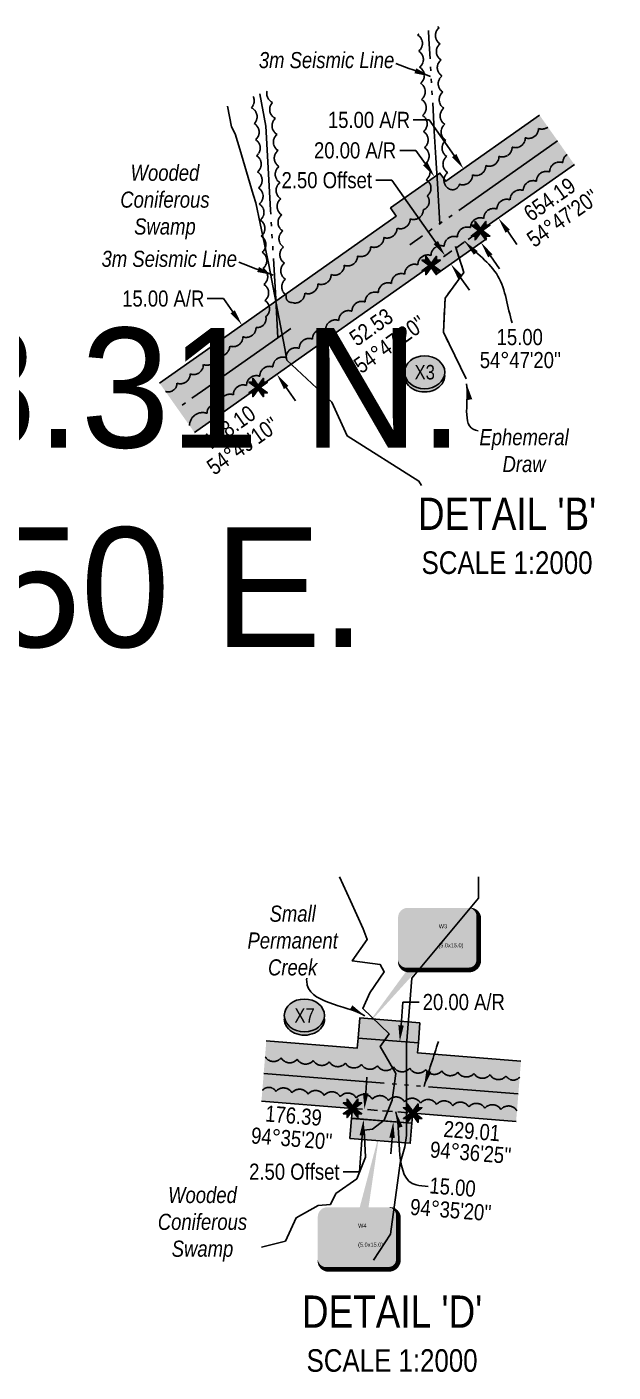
# Model space of a CAD drawing. Extents: x 522868 to 559106, y 6019929 to 6031707.
# Drawn here: x 536636 to 536999, y 6028846 to 6029680 of the extents above; entities that cross this region are included whole.
import ezdxf
from ezdxf.enums import TextEntityAlignment as Align

# ---------------------------------------------------------------- set-up
doc = ezdxf.new("R2018")
doc.units = 0
doc.header["$LTSCALE"] = 5
doc.header["$PDSIZE"] = 0.5
for name, pattern in [('0', [1, 1, 0]), ('foc-SEISMIC', [20.5, 15, -1, 0.5, -1, 0.5, -1, 0.5, -1]), ('foc-TOPO-ephemeral', [6.25, 3.125, -0.625, 0.625, -0.625, 0.625, -0.625]), ('foc-TRAV', [1.875, 1.25, -0.625])]:
    doc.linetypes.add(name, pattern=pattern)
doc.layers.get('Defpoints').update_dxf_attribs({"color": 9})
for name, color, linetype in [('AS-SEISMIC', 224, 'foc-SEISMIC'), ('DETAIL-T', 7, 'Continuous'), ('L-BD', 7, 'Continuous'), ('L-MON', 1, 'Continuous'), ('P-CROSSINGS', 250, 'Continuous'), ('P-PROPOSED', 10, 'Continuous'), ('P-PROPOSED-H', 21, 'Continuous'), ('P-TEMP-BLOCKS', 250, 'Continuous'), ('P-TEMP-H', 41, 'Continuous'), ('P-TEMP_WORKSPACE', 46, 'Continuous'), ('P-TRAV', 4, 'foc-TRAV'), ('P-TXT', 4, 'Continuous'), ('T-BUSH', 110, '0'), ('T-CREEK', 160, 'Continuous'), ('T-DRAW', 143, 'foc-TOPO-ephemeral'), ('T-WATER-T', 170, 'Continuous'), ('WETLAND', 143, 'Continuous'), ('WETLAND-T', 146, 'Continuous')]:
    doc.layers.add(name, color=color, linetype=linetype)
doc.styles.add('80CG', font='ARIALN.TTF', dxfattribs={"height": 10})
doc.styles.add('80L', font='ARIALN.TTF', dxfattribs={"height": 10})
doc.styles.add('Crossing', font='ARIALN.TTF', dxfattribs={"height": 10})
doc.styles.add('foc-LtypeFont', font='ARIALN.TTF', dxfattribs={"height": 7.35})
doc.styles.get("Standard").update_dxf_attribs({"font": 'ARIALN.TTF'})
doc.linetypes.add('foc-TOPO-flowdirection-NOLINE', pattern='A,0,[">",foc-LtypeFont,S=0.3,R=0,X=0,Y=-0.945],-20,[">",foc-LtypeFont,S=0.3,R=0,X=0,Y=-0.945],0', length=20)
doc.dimstyles.new('Compass 5 000', dxfattribs={"dimscale": 5, "dimtxt": 9, "dimasz": 2, "dimexe": 0.2, "dimexo": 0.0625, "dimgap": 0.5, "dimtad": 0, "dimtih": 1, "dimtoh": 1, "dimzin": 0, "dimdsep": 46, "dimtxsty": '80CG', "dimcen": 0.1, "dimse1": 1, "dimse2": 1, "dimclrd": 256, "dimclrt": 256, "dimaunit": 1, "dimadec": 4, "dimazin": 0, "dimtfac": 0.06, "dimtofl": 0, "dimtmove": 0, "dimatfit": 1, "dimfxl": 0.2, "dimtolj": 1, "dimtzin": 0, "dimlwd": -1, "dimarcsym": 0})

# ---------------------------------------------------------------- blocks, each defined once
blk = doc.blocks.new('*U63')
h = blk.add_hatch(color=254)
edge = h.paths.add_edge_path()
edge.add_line((-34, -20), (34, -20))
edge.add_arc((34, -14), 6, 270, 360)
edge.add_line((40, -14), (40, 12.5))
edge.add_arc((34, 12.5), 6, 0, 90)
edge.add_line((34, 18.5), (-34, 18.5))
edge.add_arc((-34, 12.5), 6, 90, 180)
edge.add_line((-40, 12.5), (-40, -14))
edge.add_arc((-34, -14), 6, 180, 270)
at = {"color": 1, "flags": 128}
blk.add_lwpolyline([(-34, -20, 3, 3, 0), (34, -20, 3, 3, 0.414214), (40, -14, 3, 3, 0), (40, 12.5, 3, 0, 0.414214), (34, 18.5, 0, 0, 0), (-34, 18.5, 0, 0, 0.414214), (-40, 12.5, 0, 0, 0), (-40, -14, 0, 3, 0.414214)], format="xyseb", close=True, dxfattribs=at)
blk.add_lwpolyline([(81.37, -35.1, 0, 10, 0), (0, 0, 5, 5, 0)], format="xyseb", dxfattribs=at)
at = {"color": 1, "lineweight": 30, "flags": 104}
blk.add_attdef('ENTER_TEXT', text='', height=10, dxfattribs=at).set_placement((-0.35, 0), align=Align.MIDDLE_CENTER)
blk = doc.blocks.new('TEMP')
h = blk.add_hatch(color=255)
h.dxf.hatch_style = 1
h.paths.add_polyline_path([(0, 0.25), (-0.67, 1.15), (-0.67, 0.67), (-1.15, 0.67), (-0.25, 0), (-1.15, -0.67), (-0.67, -0.67), (-0.67, -1.15), (0, -0.25), (0.67, -1.15), (0.67, -0.67), (1.15, -0.67), (0.25, 0), (1.15, 0.67), (0.67, 0.67), (0.67, 1.15)])
h.paths.add_polyline_path([(0.57, 0.85), (0.57, 0.57), (0.85, 0.57), (0.08, 0), (0.85, -0.57), (0.57, -0.57), (0.57, -0.85), (0, -0.08), (-0.57, -0.85), (-0.57, -0.57), (-0.85, -0.57), (-0.08, 0), (-0.85, 0.57), (-0.57, 0.57), (-0.57, 0.85), (0, 0.08)], flags=16)
h = blk.add_hatch(color=1)
h.dxf.hatch_style = 1
h.paths.add_polyline_path([(0, 0.08), (-0.57, 0.85), (-0.57, 0.57), (-0.85, 0.57), (-0.08, 0), (-0.85, -0.57), (-0.57, -0.57), (-0.57, -0.85), (0, -0.08), (0.57, -0.85), (0.57, -0.57), (0.85, -0.57), (0.08, 0), (0.85, 0.57), (0.57, 0.57), (0.57, 0.85)])
at = {"color": 1}
for p, q in [((-0.08, 0), (0.08, 0)), ((0, 0.08), (0, -0.08))]:
    blk.add_line(p, q, dxfattribs=at)
at = {"color": 255, "flags": 128}
blk.add_lwpolyline([(-0.25, 0), (-1.15, 0.67), (-0.67, 0.67), (-0.67, 1.15), (0, 0.25), (0.67, 1.15), (0.67, 0.67), (1.15, 0.67), (0.25, 0), (1.15, -0.67), (0.67, -0.67), (0.67, -1.15), (0, -0.25), (-0.67, -1.15), (-0.67, -0.67), (-1.15, -0.67)], close=True, dxfattribs=at)
at = {"color": 1, "flags": 128}
blk.add_lwpolyline([(-0.08, 0), (-0.85, 0.57), (-0.57, 0.57), (-0.57, 0.85), (0, 0.08), (0.57, 0.85), (0.57, 0.57), (0.85, 0.57), (0.08, 0), (0.85, -0.57), (0.57, -0.57), (0.57, -0.85), (0, -0.08), (-0.57, -0.85), (-0.57, -0.57), (-0.85, -0.57)], close=True, dxfattribs=at)
blk = doc.blocks.new('*D92')
at = {"layer": 'Defpoints', "color": 0, "linetype": 'Continuous', "transparency": 16777216}
for p in [(536888.56, 6029587.15), (536877.86, 6029579.6), (536906.68, 6029538.77)]:
    blk.add_point(p, dxfattribs=at)
at = {"layer": 'P-TXT', "transparency": 16777216}
for p, q in [((536877.02, 6029603.49), (536867.02, 6029603.49)), ((536882.79, 6029595.32), (536877.02, 6029603.49)), ((536923.14, 6029538.15), (536928.9, 6029529.98))]:
    blk.add_line(p, q, dxfattribs=at)
at = {"layer": 'P-TXT', "linetype": 'Continuous', "transparency": 16777216}
for points in [[(536884.15, 6029596.28), (536881.43, 6029594.36), (536888.56, 6029587.15)], [(536924.5, 6029539.11), (536921.77, 6029537.19), (536917.37, 6029546.32)]]:
    blk.add_solid(points, dxfattribs=at)
at = {"layer": 'P-TXT', "linetype": 'Continuous', "transparency": 16777216, "insert": (536839.29, 6029603.49), "char_height": 10, "attachment_point": 5, "style": '80CG'}
blk.add_mtext('\\A1;20.00 A/R', dxfattribs=at)
blk = doc.blocks.new('*D93')
at = {"layer": 'Defpoints', "color": 0, "linetype": 'Continuous', "transparency": 16777216}
for p in [(536899.8, 6029541.57), (536898.68, 6029533.13), (536903.4, 6029536.46)]:
    blk.add_point(p, dxfattribs=at)
at = {"layer": 'P-TXT', "transparency": 16777216}
for p, q in [((536862.06, 6029585.01), (536852.06, 6029585.01)), ((536889.31, 6029546.4), (536862.06, 6029585.01)), ((536904.45, 6029524.96), (536910.21, 6029516.79))]:
    blk.add_line(p, q, dxfattribs=at)
at = {"layer": 'P-TXT', "linetype": 'Continuous', "transparency": 16777216}
for points in [[(536890.67, 6029547.36), (536887.95, 6029545.44), (536895.08, 6029538.23)], [(536905.81, 6029525.92), (536903.08, 6029524), (536898.68, 6029533.13)]]:
    blk.add_solid(points, dxfattribs=at)
at = {"layer": 'P-TXT', "linetype": 'Continuous', "transparency": 16777216, "insert": (536821.73, 6029585.01), "char_height": 10, "attachment_point": 5, "style": '80CG'}
blk.add_mtext('\\A1;2.50 Offset', dxfattribs=at)
blk = doc.blocks.new('*D94')
at = {"layer": 'Defpoints', "color": 0, "transparency": 16777216}
for p in [(536769.15, 6029495.24), (536770.98, 6029496.53), (536792.59, 6029465.91)]:
    blk.add_point(p, dxfattribs=at)
at = {"layer": 'P-TXT', "transparency": 16777216}
for p, q in [((536757.62, 6029511.58), (536747.62, 6029511.58)), ((536763.39, 6029503.41), (536757.62, 6029511.58)), ((536796.53, 6029456.45), (536802.3, 6029448.28))]:
    blk.add_line(p, q, dxfattribs=at)
for points in [[(536764.75, 6029504.37), (536762.03, 6029502.45), (536769.15, 6029495.24)], [(536797.89, 6029457.41), (536795.17, 6029455.49), (536790.76, 6029464.62)]]:
    blk.add_solid(points, dxfattribs=at)
at = {"layer": 'P-TXT', "transparency": 16777216, "insert": (536720.34, 6029511.58), "char_height": 10, "attachment_point": 5, "style": '80CG'}
blk.add_mtext('\\A1;15.00 A/R', dxfattribs=at)
blk = doc.blocks.new('*D95')
at = {"layer": 'Defpoints', "color": 0, "transparency": 16777216}
for p in [(536906.51, 6029592.17), (536912.49, 6029596.39), (536934.1, 6029565.77)]:
    blk.add_point(p, dxfattribs=at)
at = {"layer": 'P-TXT', "transparency": 16777216}
for p, q in [((536885.19, 6029622.39), (536875.19, 6029622.39)), ((536900.75, 6029600.34), (536885.19, 6029622.39)), ((536933.89, 6029553.38), (536939.65, 6029545.21))]:
    blk.add_line(p, q, dxfattribs=at)
for points in [[(536902.11, 6029601.31), (536899.38, 6029599.38), (536906.51, 6029592.17)], [(536935.25, 6029554.34), (536932.53, 6029552.42), (536928.12, 6029561.55)]]:
    blk.add_solid(points, dxfattribs=at)
at = {"layer": 'P-TXT', "transparency": 16777216, "insert": (536847.9, 6029622.39), "char_height": 10, "attachment_point": 5, "style": '80CG'}
blk.add_mtext('\\A1;15.00 A/R', dxfattribs=at)
blk = doc.blocks.new('xing2')
h = blk.add_hatch(color=50)
h.dxf.hatch_style = 1
edge = h.paths.add_edge_path()
edge.add_ellipse((0, 0), major_axis=(-12.5, 0), ratio=0.816297, start_angle=0, end_angle=360)
h = blk.add_hatch(color=250)
h.dxf.hatch_style = 1
edge = h.paths.add_edge_path()
edge.add_ellipse((0, -2.05), major_axis=(-12.5, 0), ratio=0.816297, start_angle=0, end_angle=180)
edge.add_line((12.5, -2.05), (12.5, 0))
edge.add_ellipse((0, 0), major_axis=(-12.5, 0), ratio=0.816297, start_angle=0, end_angle=180, ccw=False)
edge.add_line((-12.5, 0), (-12.5, -2.05))
at = {"color": 250}
blk.add_ellipse((0, 0), major_axis=(-12.5, 0), ratio=0.816297, dxfattribs=at)
blk.add_ellipse((0, -2.05), major_axis=(-12.5, 0), ratio=0.816297, start_param=0, end_param=3.141593, dxfattribs=at)
at = {"color": 250, "style": 'Crossing'}
blk.add_attdef('CROSSING', text='', height=9, dxfattribs=at).set_placement((0.09, 0.02), align=Align.MIDDLE_CENTER)
at = {"color": 250, "style": 'Crossing', "flags": 1}
for tag, p in [('OWNER', (0.09, -12.49)), ('DESCRIPTION', (0.09, -25.77)), ('LOCATION', (0.09, -39.3)), ('DWG_REF', (0.09, -52.84))]:
    blk.add_attdef(tag, text='', height=9, dxfattribs=at).set_placement(p, align=Align.MIDDLE_CENTER)
blk = doc.blocks.new('*D100')
at = {"layer": 'Defpoints', "color": 0, "transparency": 16777216}
for p in [(536863.62, 6029051.13), (536866.99, 6029050.86), (536859.62, 6029001.32)]:
    blk.add_point(p, dxfattribs=at)
at = {"layer": 'P-TXT', "transparency": 16777216}
for p, q in [((536867.79, 6029060.83), (536868.94, 6029075.22)), ((536868.94, 6029075.22), (536878.94, 6029075.22)), ((536862.19, 6028991.08), (536861.39, 6028981.11))]:
    blk.add_line(p, q, dxfattribs=at)
for points in [[(536866.13, 6029060.97), (536869.45, 6029060.7), (536866.99, 6029050.86)], [(536860.53, 6028991.22), (536863.85, 6028990.95), (536862.99, 6029001.05)]]:
    blk.add_solid(points, dxfattribs=at)
at = {"layer": 'P-TXT', "transparency": 16777216, "insert": (536906.68, 6029075.22), "char_height": 10, "attachment_point": 5, "style": '80CG'}
blk.add_mtext('\\A1;20.00 A/R', dxfattribs=at)
blk = doc.blocks.new('*D101')
at = {"layer": 'Defpoints', "color": 0, "transparency": 16777216}
for p in [(536863.68, 6029007.26), (536844.56, 6029002.53), (536863.18, 6029001.04)]:
    blk.add_point(p, dxfattribs=at)
at = {"layer": 'P-TXT', "transparency": 16777216}
for p, q in [((536845.86, 6029018.72), (536846.66, 6029028.69)), ((536843.76, 6028992.56), (536841.95, 6028970)), ((536841.95, 6028970), (536831.95, 6028970))]:
    blk.add_line(p, q, dxfattribs=at)
for points in [[(536844.2, 6029018.86), (536847.52, 6029018.59), (536845.06, 6029008.76)], [(536842.1, 6028992.7), (536845.42, 6028992.43), (536844.56, 6029002.53)]]:
    blk.add_solid(points, dxfattribs=at)
at = {"layer": 'P-TXT', "transparency": 16777216, "insert": (536801.62, 6028970), "char_height": 10, "attachment_point": 5, "style": '80CG'}
blk.add_mtext('\\A1;2.50 Offset', dxfattribs=at)
blk = doc.blocks.new('*U113')
h = blk.add_hatch(color=191)
edge = h.paths.add_edge_path()
edge.add_line((-19, -20), (19, -20))
edge.add_arc((19, -14), 6, 270, 360)
edge.add_line((25, -14), (25, 12.5))
edge.add_arc((19, 12.5), 6, 0, 90)
edge.add_line((19, 18.5), (-19, 18.5))
edge.add_arc((-19, 12.5), 6, 90, 180)
edge.add_line((-25, 12.5), (-25, -14))
edge.add_arc((-19, -14), 6, 180, 270)
at = {"color": 250, "flags": 128}
blk.add_lwpolyline([(-19, -20, 3, 3, 0), (19, -20, 3, 3, 0.414214), (25, -14, 3, 3, 0), (25, 12.5, 3, 0, 0.414214), (19, 18.5, 0, 0, 0), (-19, 18.5, 0, 0, 0.414214), (-25, 12.5, 0, 0, 0), (-25, -14, 0, 3, 0.414214)], format="xyseb", close=True, dxfattribs=at)
at = {"flags": 128}
blk.add_lwpolyline([(-45.4, -55.64, 0, 7.5, 0), (0, 0, 0, 0, 0)], format="xyseb", dxfattribs=at)
at = {"color": 250, "lineweight": 30, "flags": 104}
blk.add_attdef('TEMP_AREA_W1', text='', height=12, dxfattribs=at).set_placement((0, 8.26), align=Align.MIDDLE_CENTER)
blk.add_attdef('ENTER_TEXT', text='', height=9, dxfattribs=at).set_placement((0, -3.47), align=Align.TOP_CENTER)
blk = doc.blocks.new('*U114')
h = blk.add_hatch(color=191)
edge = h.paths.add_edge_path()
edge.add_line((-19, -20), (19, -20))
edge.add_arc((19, -14), 6, 270, 360)
edge.add_line((25, -14), (25, 12.5))
edge.add_arc((19, 12.5), 6, 0, 90)
edge.add_line((19, 18.5), (-19, 18.5))
edge.add_arc((-19, 12.5), 6, 90, 180)
edge.add_line((-25, 12.5), (-25, -14))
edge.add_arc((-19, -14), 6, 180, 270)
at = {"flags": 128}
blk.add_lwpolyline([(13.26, 64.63, 0, 7.5, 0), (0, 0, 0, 0, 0)], format="xyseb", dxfattribs=at)
at = {"color": 250, "flags": 128}
blk.add_lwpolyline([(-19, -20, 3, 3, 0), (19, -20, 3, 3, 0.414214), (25, -14, 3, 3, 0), (25, 12.5, 3, 0, 0.414214), (19, 18.5, 0, 0, 0), (-19, 18.5, 0, 0, 0.414214), (-25, 12.5, 0, 0, 0), (-25, -14, 0, 3, 0.414214)], format="xyseb", close=True, dxfattribs=at)
at = {"color": 250, "lineweight": 30, "flags": 104}
blk.add_attdef('TEMP_AREA_W1', text='', height=12, dxfattribs=at).set_placement((0, 8.26), align=Align.MIDDLE_CENTER)
blk.add_attdef('ENTER_TEXT', text='', height=9, dxfattribs=at).set_placement((0, -3.47), align=Align.TOP_CENTER)

msp = doc.modelspace()

# ---------------------------------------------------------------- hatches: boundary and pattern name
at = {"layer": 'P-PROPOSED-H', "linetype": 'Continuous'}
h = msp.add_hatch(color=256, dxfattribs=at)
h.dxf.hatch_style = 1
h.paths.add_polyline_path([(536975.219, 6029594.788), (536953.608, 6029625.411), (536895.462, 6029584.377), (536891.86, 6029589.481), (536861.237, 6029567.87), (536864.839, 6029562.766), (536757.622, 6029487.102), (536718.06, 6029459.215), (536739.655, 6029428.581), (536779.216, 6029456.468), (536886.45, 6029532.143), (536890.051, 6029527.04), (536920.674, 6029548.65), (536917.072, 6029553.754)])
h = msp.add_hatch(color=256, dxfattribs=at)
h.dxf.hatch_style = 1
h.paths.add_polyline_path([(536939.116, 6029001.208), (536942.115, 6029038.568), (536878.014, 6029043.713), (536878.514, 6029049.939), (536841.154, 6029052.938), (536840.654, 6029046.711), (536784.253, 6029051.238), (536781.255, 6029013.878), (536781.255, 6029013.877), (536837.656, 6029009.351), (536837.156, 6029003.124), (536874.516, 6029000.126), (536875.016, 6029006.353)])
at = {"layer": 'P-TEMP-H', "linetype": 'Continuous'}
h = msp.add_hatch(color=256, dxfattribs=at)
h.dxf.hatch_style = 1
h.paths.add_polyline_path([(536879.518, 6029062.373), (536842.16, 6029065.391), (536841.154, 6029052.938), (536878.514, 6029049.939)])
h = msp.add_hatch(color=256, dxfattribs=at)
h.dxf.hatch_style = 1
h.paths.add_polyline_path([(536836.126, 6028990.702), (536873.485, 6028987.684), (536874.491, 6029000.137), (536837.132, 6029003.154)])

# ---------------------------------------------------------------- linework, layer by layer
at = {"layer": 'AS-SEISMIC', "flags": 128}
for points in [[(536891.801, 6029558.073), (536890.321, 6029583.08), (536889.391, 6029598.848), (536888.405, 6029615.542), (536885.033, 6029672.678), (536884.724, 6029677.902)], [(536780.279, 6029638.609), (536783.884, 6029618.638), (536784.094, 6029614.991), (536786.896, 6029566.424), (536787.449, 6029556.836), (536789.857, 6029515.09), (536791.456, 6029487.34)], [(536964.809, 6029609.539), (536891.801, 6029558.073), (536873.244, 6029544.992)], [(536799.448, 6029492.974), (536791.456, 6029487.34), (536744.598, 6029454.308), (536729.18, 6029443.44)], [(536782.624, 6029030.938), (536901.198, 6029021.422), (536940.486, 6029018.269)]]:
    msp.add_lwpolyline(points, dxfattribs=at)
at = {"layer": 'P-PROPOSED', "flags": 128}
for points in [[(536718.06, 6029459.215), (536757.622, 6029487.102), (536864.839, 6029562.766), (536861.237, 6029567.87), (536891.86, 6029589.481), (536895.462, 6029584.377), (536953.608, 6029625.411)], [(536975.219, 6029594.788), (536917.072, 6029553.754), (536920.674, 6029548.65), (536890.051, 6029527.04), (536886.45, 6029532.143), (536779.216, 6029456.468), (536739.655, 6029428.581)], [(536784.253, 6029051.238), (536840.654, 6029046.711), (536841.154, 6029052.938), (536878.514, 6029049.939), (536878.014, 6029043.713), (536942.115, 6029038.568)], [(536939.116, 6029001.208), (536875.016, 6029006.353), (536874.516, 6029000.126), (536837.156, 6029003.124), (536837.656, 6029009.351), (536781.255, 6029013.877)]]:
    msp.add_lwpolyline(points, dxfattribs=at)
at = {"layer": 'P-TEMP_WORKSPACE', "flags": 128}
for points in [[(536879.518, 6029062.373), (536842.16, 6029065.391), (536841.154, 6029052.938), (536878.514, 6029049.939)], [(536836.126, 6028990.702), (536873.485, 6028987.684), (536874.491, 6029000.137), (536837.132, 6029003.154)]]:
    msp.add_lwpolyline(points, close=True, dxfattribs=at)
at = {"layer": 'P-TRAV', "flags": 128}
for points in [[(536886.45, 6029532.143), (536917.072, 6029553.754)], [(536837.656, 6029009.351), (536875.016, 6029006.353)]]:
    msp.add_lwpolyline(points, dxfattribs=at)
at = {"layer": 'T-BUSH', "flags": 128}
for points in [[(536878.731, 6029675.647, -0.0331842), (536878.131, 6029675.104, -0.5205671), (536878.72, 6029665.127, -0.5205671), (536879.309, 6029655.149, -0.5205671), (536879.898, 6029645.172, -0.5205671), (536880.487, 6029635.195, -0.5205671), (536881.076, 6029625.217, -0.5205671), (536881.665, 6029615.24, -0.5205671), (536882.254, 6029605.263, -0.5205671), (536882.843, 6029595.285, -0.5205671), (536883.432, 6029585.308, -0.5205671), (536884.022, 6029575.331, -0.5205671), (536881.621, 6029566.794, -0.5205671), (536873.451, 6029561.035, -0.5205671), (536865.282, 6029555.277, -0.5205671), (536857.113, 6029549.518, -0.5205671), (536848.944, 6029543.76, -0.5205671), (536840.775, 6029538.001, -0.5205671), (536832.606, 6029532.243, -0.5205671), (536824.437, 6029526.485, -0.5205671), (536816.268, 6029520.726, -0.5205671), (536808.098, 6029514.968, -0.5205671), (536799.929, 6029509.209, -0.5205671), (536796.696, 6029513.679, -0.5205671), (536796.12, 6029523.657, -0.5205671), (536795.545, 6029533.635, -0.5205671), (536794.969, 6029543.613, -0.5205671), (536794.394, 6029553.591, -0.5205671), (536793.818, 6029563.569, -0.5205671), (536793.243, 6029573.548, -0.5205671), (536792.667, 6029583.526, -0.5205671), (536792.092, 6029593.504, -0.5205671), (536791.516, 6029603.482, -0.5205671), (536790.94, 6029613.46, -0.5205671), (536789.883, 6029623.382, -0.5205671), (536788.108, 6029633.217, -0.3631684), (536784.76, 6029640.295, -0.3631684)], [(536958.813, 6029618.035, -0.2577854), (536952.989, 6029617.103, -0.5205671), (536944.82, 6029611.344, -0.5205671), (536936.651, 6029605.586, -0.5205671), (536928.482, 6029599.827, -0.5205671), (536920.313, 6029594.069, -0.5205671), (536912.144, 6029588.31, -0.5205671), (536903.975, 6029582.552, -0.5205671), (536897.271, 6029579.837, -0.5205671), (536896.682, 6029589.814, -0.5205671), (536896.094, 6029599.792, -0.5205671), (536895.504, 6029609.769, -0.5205671), (536894.915, 6029619.746, -0.5205671), (536894.326, 6029629.724, -0.5205671), (536893.738, 6029639.701, -0.5205671), (536893.149, 6029649.678, -0.5205671), (536892.56, 6029659.656, -0.5205671), (536891.971, 6029669.633, -0.5205671), (536891.382, 6029679.61, -0.0366917), (536890.657, 6029680.134, -0.0366917)], [(536776.093, 6029637.035, -0.3230328), (536774.981, 6029629.984, -0.5205671), (536776.756, 6029620.148, -0.5205671), (536777.613, 6029610.203, -0.5205671), (536778.189, 6029600.225, -0.5205671), (536778.764, 6029590.247, -0.5205671), (536779.34, 6029580.269, -0.5205671), (536779.915, 6029570.291, -0.5205671), (536780.491, 6029560.312, -0.5205671), (536781.067, 6029550.334, -0.5205671), (536781.642, 6029540.356, -0.5205671), (536782.217, 6029530.378, -0.5205671), (536782.793, 6029520.4, -0.5205671), (536783.368, 6029510.422, -0.5205671), (536783.943, 6029500.444, -0.5205671), (536777.881, 6029493.668, -0.5205671), (536769.712, 6029487.909, -0.5205671), (536761.543, 6029482.151, -0.5205671), (536753.374, 6029476.392, -0.5205671), (536745.205, 6029470.633, -0.5205671), (536737.036, 6029464.875, -0.5205671), (536728.867, 6029459.116, -0.5205671), (536721.694, 6029454.06)], [(536970.803, 6029601.046, 0.2535084), (536968.05, 6029595.926, 0.5205671), (536959.881, 6029590.168, 0.5205671), (536951.712, 6029584.409, 0.5205671), (536943.543, 6029578.65, 0.5205671), (536935.374, 6029572.892, 0.5205671), (536927.205, 6029567.133, 0.5205671), (536919.036, 6029561.375, 0.5205671), (536910.867, 6029555.616, 0.5205671), (536902.698, 6029549.858, 0.5205671), (536894.528, 6029544.099, 0.5205671), (536886.359, 6029538.341, 0.5205671), (536878.19, 6029532.582, 0.5205671), (536870.021, 6029526.824, 0.5205671), (536861.852, 6029521.065, 0.5205671), (536853.683, 6029515.307, 0.5205671), (536845.514, 6029509.548, 0.5205671), (536837.345, 6029503.79, 0.5205671), (536829.175, 6029498.031, 0.5205671), (536821.006, 6029492.273, 0.5205671), (536812.837, 6029486.515, 0.5205671), (536804.668, 6029480.756, 0.5205671), (536796.499, 6029474.998, 0.5205671), (536788.33, 6029469.239, 0.5205671), (536780.161, 6029463.481, 0.5205671), (536771.992, 6029457.722, 0.5205671), (536763.823, 6029451.963, 0.5205671), (536755.654, 6029446.205, 0.5205671), (536747.485, 6029440.446, 0.5205671), (536736.666, 6029432.82)], [(536783.463, 6029041.399, 0.5205671), (536793.426, 6029040.599, 0.5205671), (536803.389, 6029039.8, 0.5205671), (536813.352, 6029039, 0.5205671), (536823.314, 6029038.201, 0.5205671), (536833.277, 6029037.401, 0.5205671), (536843.24, 6029036.602, 0.5205671), (536853.202, 6029035.802, 0.5205671), (536863.165, 6029035.002, 0.5205671), (536873.128, 6029034.203, 0.5205671), (536883.09, 6029033.403, 0.5205671), (536893.053, 6029032.604, 0.5205671), (536903.016, 6029031.804, 0.5205671), (536912.978, 6029031.004, 0.5205671), (536922.941, 6029030.205, 0.5205671), (536932.904, 6029029.405, 0.5205671), (536941.325, 6029028.729, 0.5205671)], [(536939.646, 6029007.808, 0.5205671), (536929.683, 6029008.608, 0.5205671), (536919.721, 6029009.407, 0.5205671), (536909.758, 6029010.207, 0.5205671), (536899.795, 6029011.006, 0.5205671), (536889.833, 6029011.806, 0.5205671), (536879.87, 6029012.605, 0.5205671), (536869.907, 6029013.405, 0.5205671), (536859.945, 6029014.205, 0.5205671), (536849.982, 6029015.004, 0.5205671), (536840.019, 6029015.804, 0.5205671), (536830.056, 6029016.603, 0.5205671), (536820.094, 6029017.403, 0.5205671), (536810.131, 6029018.203, 0.5205671), (536800.168, 6029019.002, 0.5205671), (536790.206, 6029019.802, 0.5205671), (536781.784, 6029020.478, 0.5205671)]]:
    msp.add_lwpolyline(points, format="xyb", dxfattribs=at)
at = {"layer": 'T-CREEK', "linetype": 'foc-TOPO-flowdirection-NOLINE', "flags": 128}
msp.add_lwpolyline([(536829.524, 6029153.027), (536836.398, 6029138.065), (536844.273, 6029120.59), (536846.865, 6029114.093), (536837.51, 6029100.743), (536854.913, 6029098.548), (536857.368, 6029093.92), (536848.358, 6029080.988), (536844.033, 6029071.32), (536860.4, 6029055.553), (536854.773, 6029047.79), (536864.475, 6029031), (536862.35, 6029014.315), (536857.255, 6029002.055), (536850.125, 6028996.498), (536844.848, 6028995.748), (536845.635, 6028979), (536840.288, 6028965.668), (536827.325, 6028956.485), (536823.935, 6028949.625), (536816.378, 6028949.113), (536802.79, 6028941.508), (536796.043, 6028926.975), (536781.255, 6028923.239)], dxfattribs=at)
at = {"layer": 'T-CREEK', "flags": 128}
msp.add_lwpolyline([(536829.524, 6029153.027), (536836.398, 6029138.065), (536844.273, 6029120.59), (536846.865, 6029114.093), (536837.51, 6029100.743), (536854.913, 6029098.548), (536857.368, 6029093.92), (536848.358, 6029080.988), (536844.033, 6029071.32), (536860.4, 6029055.553), (536854.773, 6029047.79), (536864.475, 6029031), (536862.35, 6029014.315), (536857.255, 6029002.055), (536850.125, 6028996.498), (536844.848, 6028995.748), (536845.635, 6028979), (536840.288, 6028965.668), (536827.325, 6028956.485), (536823.935, 6028949.625), (536816.378, 6028949.113), (536802.79, 6028941.508), (536796.043, 6028926.975), (536781.255, 6028923.239)], dxfattribs=at)
at = {"layer": 'T-DRAW', "flags": 128}
msp.add_lwpolyline([(536908.14, 6029461.875), (536894.029, 6029490.79), (536895.086, 6029511.883), (536906.76, 6029527.764), (536901.457, 6029543.871)], dxfattribs=at)
at = {"layer": 'T-DRAW', "linetype": 'foc-TOPO-flowdirection-NOLINE', "ltscale": 0.8, "flags": 128}
msp.add_lwpolyline([(536901.457, 6029543.871), (536906.76, 6029527.764), (536895.086, 6029511.883), (536894.029, 6029490.79), (536908.14, 6029461.875)], dxfattribs=at)
at = {"layer": 'WETLAND', "linetype": 'Continuous'}
for points in [[(536760.159, 6029631.04), (536762.592, 6029618.183), (536765.004, 6029613.862), (536767.813, 6029604.393), (536776.168, 6029576.223), (536776.348, 6029575.615), (536777.716, 6029571.005), (536785.871, 6029532.641), (536795.626, 6029480.625), (536796.983, 6029473.392), (536824.788, 6029447.338), (536834.429, 6029426.441), (536878.869, 6029398.414), (536880.549, 6029395.647)], [(536915.792, 6029153.027), (536915.792, 6029139.763), (536874.451, 6029090.153), (536871.143, 6029048.812), (536871.143, 6029037.803), (536871.143, 6028992.588), (536870.057, 6028985.529), (536867.17, 6028975.424), (536861.222, 6028931.403), (536850.624, 6028915.099)]]:
    msp.add_lwpolyline(points, dxfattribs=at)

# ---------------------------------------------------------------- block references
at = {"layer": 'DETAIL-T', "linetype": 'Continuous'}
ref = msp.add_blockref('*U63', (536255.117, 6029493.468), dxfattribs=dict(at, xscale=0.99947305, yscale=0.99947305, zscale=0.99947305))
lines = msp.add_mtext('6029568.31 N.\\P527193.50 E.', dxfattribs={"layer": '0', "color": 1, "insert": (536255.117, 6029493.468), "char_height": 74.2423, "attachment_point": 1})
ref.add_attrib('ENTER_TEXT', '', (536255.117, 6029493.468), dxfattribs={"flags": 104}).embed_mtext(lines)
at = {"layer": 'L-MON', "color": 2}
for p, xscale, yscale, zscale in [((536917.072, 6029553.754), 4.997365249999982, 4.997365249999982, 4.997365249999982), ((536886.45, 6029532.143), 4.997365249999982, 4.997365249999982, 4.997365249999982), ((536779.216, 6029456.468), 4.997365249999982, 4.997365249999982, 4.997365249999982), ((536837.656, 6029009.351), 4.997365249999989, 4.997365249999989, 4.997365249999989), ((536875.016, 6029006.353), 4.997365249999989, 4.997365249999989, 4.997365249999989)]:
    msp.add_blockref('TEMP', p, dxfattribs=dict(at, xscale=xscale, yscale=yscale, zscale=zscale))
at = {"layer": 'P-CROSSINGS', "linetype": 'Continuous', "xscale": 0.99947305, "yscale": 0.99947305, "zscale": 0.99947305}
for p, values in [((536882.371, 6029465.935), {'CROSSING': 'X3'}), ((536807.866, 6029066.955), {'CROSSING': 'X7'})]:
    msp.add_blockref('xing2', p, dxfattribs=at).add_auto_attribs(values)
at = {"layer": 'P-TEMP-BLOCKS'}
ref = msp.add_blockref('*U113', (536890.932, 6029115.202), dxfattribs=at)
lines = msp.add_mtext('W3', dxfattribs={"layer": '0', "color": 250, "insert": (536891.202, 6029123.549), "char_height": 2.5, "attachment_point": 1})
ref.add_attrib('TEMP_AREA_W1', '', (536891.202, 6029123.549), dxfattribs={"flags": 104}).embed_mtext(lines)
lines = msp.add_mtext('(5.0x15.0)', dxfattribs={"layer": '0', "color": 250, "insert": (536890.935, 6029111.732), "char_height": 2.5, "attachment_point": 1})
ref.add_attrib('ENTER_TEXT', '', (536890.935, 6029111.732), dxfattribs={"flags": 104}).embed_mtext(lines)
ref = msp.add_blockref('*U114', (536841.139, 6028929.502), dxfattribs=at)
lines = msp.add_mtext('W4', dxfattribs={"layer": '0', "color": 250, "insert": (536841.139, 6028937.766), "char_height": 2.5, "attachment_point": 1})
ref.add_attrib('TEMP_AREA_W1', '', (536841.139, 6028937.766), dxfattribs={"flags": 104}).embed_mtext(lines)
lines = msp.add_mtext('(5.0x15.0)', dxfattribs={"layer": '0', "color": 250, "insert": (536841.142, 6028926.032), "char_height": 2.5, "attachment_point": 1})
ref.add_attrib('ENTER_TEXT', '', (536841.142, 6028926.032), dxfattribs={"flags": 104}).embed_mtext(lines)

# ---------------------------------------------------------------- texts
at = {"layer": 'AS-SEISMIC', "linetype": 'Continuous', "char_height": 9.99473, "attachment_point": 1, "style": '80L'}
for insert in [(536779.591, 6029664.539), (536682.097, 6029541.29)]:
    msp.add_mtext_dynamic_manual_height_columns('{\\fArial Narrow|b0|i1|c0|p34;3m Seismic Line}', width=83.81434, gutter_width=49.974, heights=[0], dxfattribs=dict(at, insert=insert))
at = {"layer": 'DETAIL-T', "color": 3, "char_height": 19.98946, "width": 229.51738, "attachment_point": 5, "style": '80CG'}
for s, insert in [("\\pxqc;DETAIL 'B'\\P{\\H0.7x;SCALE 1:2000}", (536933.494, 6029364.379)), ("\\pxqc;DETAIL 'D'\\P{\\H0.7x;SCALE 1:2000}", (536862.206, 6028869.505))]:
    msp.add_mtext(s, dxfattribs=dict(at, insert=insert))
at = {"layer": 'L-BD', "linetype": 'Continuous', "style": '80L'}
for s, rotation, p in [('654.19', 35.2108, (536959.852, 6029573.174)), ("54°47'20''", 35.2108, (536968.064, 6029561.538)), ('138.10', 35.1808, (536761.458, 6029431.92)), ("54°49'10''", 35.1808, (536769.663, 6029420.279)), ('176.39', 355.4114, (536801.148, 6029004.818)), ("94°35'20''", 355.4114, (536800.009, 6028990.621)), ("94°36'25''", 355.3928, (536910.957, 6028981.888))]:
    msp.add_text(s, height=9.9947, rotation=rotation, dxfattribs=at).set_placement(p, align=Align.MIDDLE)
for s, p in [('52.53', (536840.412, 6029481.601)), ("54°47'20''", (536843.092, 6029464.662))]:
    msp.add_text(s, height=9.9947, rotation=35.210841, dxfattribs=at).set_placement(p)
for s, p in [('15.00', (536927.058, 6029482.76)), ("54°47'20''", (536916.582, 6029468.483))]:
    msp.add_text(s, height=9.9947, dxfattribs=at).set_placement(p)
at = {"layer": 'L-BD', "style": '80L'}
for s, p in [('229.01', (536911.698, 6028995.262)), ('15.00', (536899.752, 6028960.508)), ("94°35'20''", (536898.613, 6028946.311))]:
    msp.add_text(s, height=9.9947, rotation=355.4115, dxfattribs=at).set_placement(p, align=Align.MIDDLE)
at = {"layer": 'T-WATER-T', "linetype": 'Continuous', "insert": (536916.064, 6029430.661), "char_height": 9.99473, "attachment_point": 1, "style": '80L'}
msp.add_mtext_dynamic_manual_height_columns('\\pxqc;{\\fArial Narrow|b0|i1|c0|p34;Ephemeral Draw}', width=55.95045, gutter_width=49.974, heights=[0], dxfattribs=at)
at = {"layer": 'T-WATER-T', "insert": (536772.306, 6029135.105), "char_height": 9.99473, "attachment_point": 1, "style": '80L'}
msp.add_mtext_dynamic_manual_height_columns('\\pxqc;{\\fArial Narrow|b0|i1|c0|p34;Small Permanent Creek}', width=56.5504, gutter_width=49.974, heights=[0], dxfattribs=at)
at = {"layer": 'WETLAND-T', "linetype": 'Continuous', "char_height": 9.99473, "attachment_point": 1, "style": '80L'}
for insert in [(536693.679, 6029594.667), (536716.95, 6028960.616)]:
    msp.add_mtext_dynamic_manual_height_columns('\\pxqc;{\\fArial Narrow|b0|i1|c0|p34;Wooded Coniferous Swamp}', width=55.43912, gutter_width=49.974, heights=[0], dxfattribs=dict(at, insert=insert))

# ---------------------------------------------------------------- dimensions: what is measured, and where the dimension line sits
at = {"layer": 'P-TXT'}
dim = msp.add_linear_dim(base=(536906.511, 6029592.175), p1=(536934.099, 6029565.77), p2=(536912.488, 6029596.392), angle=125.210841, text='15.00 A/R', dimstyle='Compass 5 000', dxfattribs=at)
dim.commit()
dim.dimension.update_dxf_attribs({"geometry": '*D95', "text_midpoint": (536847.905, 6029622.393), "dimtype": 161})
at = {"layer": 'P-TXT', "linetype": 'Continuous'}
for base, p1, p2, angle, text, picture, middle in [((536888.556, 6029587.149), (536906.679, 6029538.774), (536877.864, 6029579.604), 125.210841, '20.00 A/R', '*D92', (536839.289, 6029603.49)), ((536898.681, 6029533.129), (536899.801, 6029541.565), (536903.402, 6029536.462), 305.210841, '2.50 Offset', '*D93', (536821.731, 6029585.014))]:
    dim = msp.add_linear_dim(base=base, p1=p1, p2=p2, angle=angle, text=text, dimstyle='Compass 5 000', dxfattribs=at)
    dim.commit()
    dim.dimension.update_dxf_attribs({"geometry": picture, "text_midpoint": middle, "dimtype": 161})
at = {"layer": 'P-TXT'}
dim = msp.add_aligned_dim(p1=(536792.591, 6029465.907), p2=(536770.98, 6029496.529), distance=2.236, text='15.00 A/R', dimstyle='Compass 5 000', dxfattribs=at)
dim.commit()
dim.dimension.update_dxf_attribs({"geometry": '*D94', "text_midpoint": (536720.34, 6029511.581)})
at = {"layer": 'P-TXT', "color": 2}
for base, p1, p2, angle, text, picture, middle in [((536866.989, 6029050.864), (536859.623, 6029001.321), (536863.621, 6029051.135), 85.411468, '20.00 A/R', '*D100', (536906.679, 6029075.215)), ((536844.563, 6029002.53), (536863.68, 6029007.262), (536863.18, 6029001.036), 265.411468, '2.50 Offset', '*D101', (536801.618, 6028969.998))]:
    dim = msp.add_linear_dim(base=base, p1=p1, p2=p2, angle=angle, text=text, dimstyle='Compass 5 000', dxfattribs=at)
    dim.commit()
    dim.dimension.update_dxf_attribs({"geometry": picture, "text_midpoint": middle, "dimtype": 161})

# ---------------------------------------------------------------- leaders
at = {"layer": 'AS-SEISMIC', "linetype": 'Continuous', "path_type": 1}
for points in [[(536886.012, 6029649.428), (536864.635, 6029657.384)], [(536788.518, 6029526.178), (536767.14, 6029534.135)], [(536882.014, 6029022.961), (536890.928, 6029050.825)]]:
    msp.add_leader(points, dimstyle='Compass 5 000', override={"dimgap": 0.5, "dimtad": 0}, dxfattribs=at)
at = {"layer": 'L-BD', "linetype": 'Continuous', "path_type": 1}
for points in [[(536907.173, 6029547.14), (536927.811, 6029525.626), (536936.606, 6029496.622)], [(536864.525, 6029007.195), (536877.078, 6028961.86), (536884.581, 6028960.956)]]:
    msp.add_leader(points, dimstyle='Compass 5 000', override={"dimgap": 0.5, "dimtad": 0}, dxfattribs=at)
at = {"layer": 'T-WATER-T', "linetype": 'Continuous', "path_type": 1}
msp.add_leader([(536908.377, 6029458.737), (536913.952, 6029429.984), (536915.558, 6029429.64)], dimstyle='Compass 5 000', override={"dimgap": 0.5, "dimtad": 0}, dxfattribs=at)
at = {"layer": 'T-WATER-T', "path_type": 1}
msp.add_leader([(536845.341, 6029066.71), (536809.268, 6029088.133), (536809.268, 6029090.152)], dimstyle='Compass 5 000', override={"dimgap": 0.5, "dimtad": 0}, dxfattribs=at)

doc.saveas('drawing.dxf')
